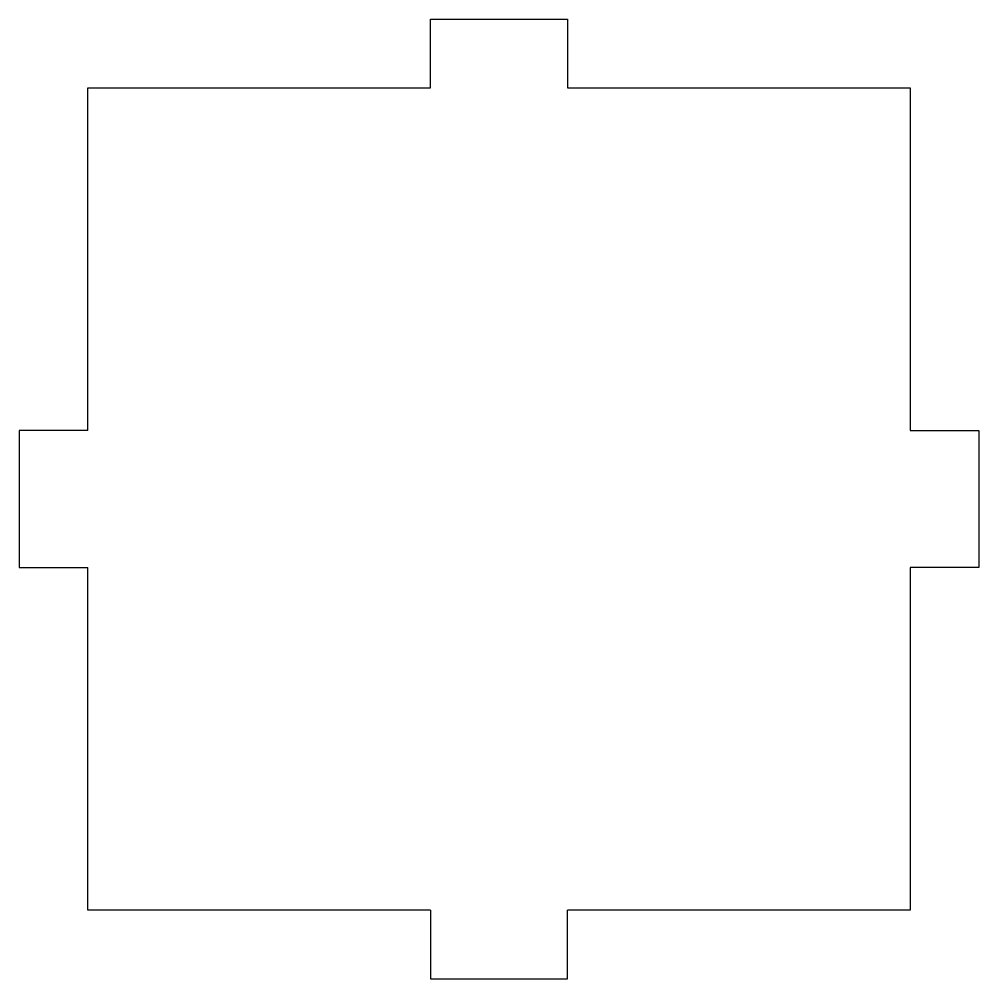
# Model space of a CAD drawing. Extents: x -28 to 28, y -28 to 28.
import ezdxf

# ---------------------------------------------------------------- set-up
doc = ezdxf.new("R2010")
doc.units = 0
doc.layers.get('0').update_dxf_attribs({"linetype": 'continuous'})

# ---------------------------------------------------------------- blocks, each defined once
blk = doc.blocks.new('PAD001')
at = {"color": 0}
for p, q in [((-4, 24), (-4, 28)), ((-4, 28), (0, 28)), ((0, 28), (4, 28)), ((4, 28), (4, 24)), ((-24, 4), (-24, 24)), ((-24, 24), (-4, 24)), ((4, 24), (24, 24)), ((24, 24), (24, 4)), ((-28, 4), (-28, 0)), ((-24, 4), (-28, 4)), ((24, 4), (28, 4)), ((28, 4), (28, 0)), ((-28, 0), (-28, -4)), ((28, 0), (28, -4)), ((-28, -4), (-24, -4)), ((-24, -24), (-24, -4)), ((28, -4), (24, -4)), ((24, -4), (24, -24)), ((-4, -24), (-24, -24)), ((-4, -24), (-4, -28)), ((24, -24), (4, -24)), ((4, -28), (4, -24)), ((-4, -28), (0, -28)), ((0, -28), (4, -28))]:
    blk.add_line(p, q, dxfattribs=at)

msp = doc.modelspace()

# ---------------------------------------------------------------- block references
at = {"color": 0}
msp.add_blockref('PAD001', (0, 0), dxfattribs=at)

doc.saveas('drawing.dxf')
